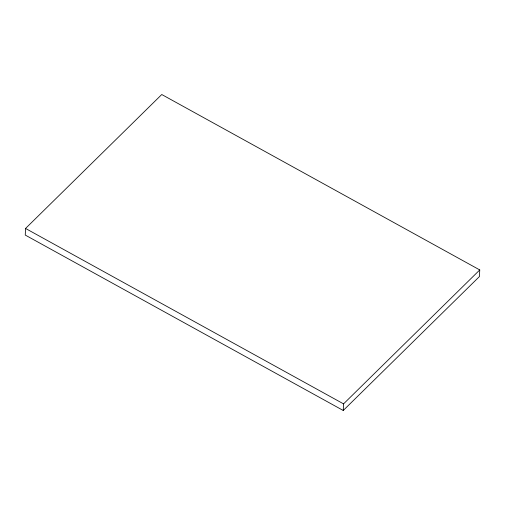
<?xml version="1.0" encoding="UTF-8"?>
<svg xmlns="http://www.w3.org/2000/svg" width="505" height="505" viewBox="0 0 505 505"><rect width="100%" height="100%" fill="white"/><g stroke="black" fill="none" stroke-linecap="round" stroke-linejoin="round"><path stroke-width="0.76" d="M25.559 228.456L25.25 235.065L343.242 410.483L479.441 276.544L479.75 269.935L161.758 94.517L25.559 228.456L343.558 403.874L343.242 410.483M343.558 403.874L479.75 269.935"/></g></svg>
